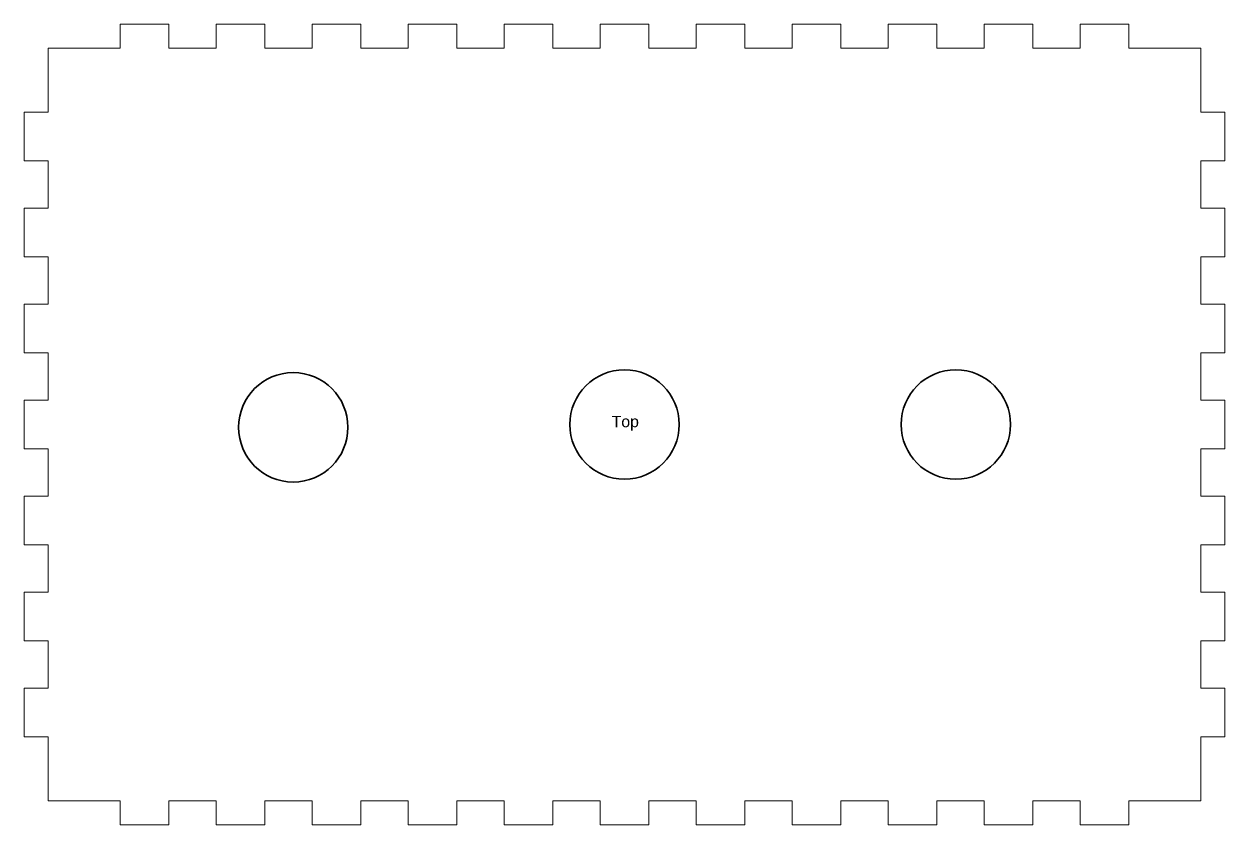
# Model space of a CAD drawing. Header units: centimetres. Extents: x 1 to 61.3, y 1 to 47.
# Drawn here: x 1 to 31.02, y 26.96 to 46.98 of the extents above; entities that cross this region are included whole.
import ezdxf

# ---------------------------------------------------------------- set-up
doc = ezdxf.new("R2010")
doc.units = ezdxf.units.CM
doc.header["$MEASUREMENT"] = 0
doc.layers.add('Layer 1', color=7, linetype='Continuous', lineweight=0)

# ---------------------------------------------------------------- blocks, each defined once
blk = doc.blocks.new('Block_11')
at = {"layer": 'Layer 1', "insert": (15.688, 36.817), "char_height": 0.2, "attachment_point": 7}
blk.add_mtext('\\C1;\\c255;\\FArial|b0|i0|c1;\\H0.283235;\\W1.000000;Top', dxfattribs=at)
blk = doc.blocks.new('Block_10')
at = {"layer": 'Layer 1', "color": 18, "lineweight": 20, "true_color": 0x000000}
blk.add_open_spline([(1.61, 27.56), (1.61, 27.56), (3.4, 27.56), (3.4, 27.56), (3.41, 27.56), (3.4, 27.57), (3.4, 27.56), (3.4, 27.56), (3.4, 26.97), (3.4, 26.97), (3.4, 26.965), (3.405, 26.96), (3.41, 26.96), (3.41, 26.96), (4.61, 26.96), (4.61, 26.96), (4.616, 26.96), (4.62, 26.965), (4.62, 26.97), (4.62, 26.97), (4.62, 27.56), (4.62, 27.56), (4.62, 27.57), (4.61, 27.56), (4.62, 27.56), (4.62, 27.56), (5.8, 27.56), (5.8, 27.56), (5.81, 27.56), (5.8, 27.57), (5.8, 27.56), (5.8, 27.56), (5.8, 26.97), (5.8, 26.97), (5.8, 26.965), (5.805, 26.96), (5.81, 26.96), (5.81, 26.96), (7.01, 26.96), (7.01, 26.96), (7.016, 26.96), (7.02, 26.965), (7.02, 26.97), (7.02, 26.97), (7.02, 27.56), (7.02, 27.56), (7.02, 27.57), (7.01, 27.56), (7.02, 27.56), (7.02, 27.56), (8.2, 27.56), (8.2, 27.56), (8.21, 27.56), (8.2, 27.57), (8.2, 27.56), (8.2, 27.56), (8.2, 26.97), (8.2, 26.97), (8.2, 26.965), (8.205, 26.96), (8.21, 26.96), (8.21, 26.96), (9.41, 26.96), (9.41, 26.96), (9.416, 26.96), (9.42, 26.965), (9.42, 26.97), (9.42, 26.97), (9.42, 27.56), (9.42, 27.56), (9.42, 27.57), (9.41, 27.56), (9.42, 27.56), (9.42, 27.56), (10.6, 27.56), (10.6, 27.56), (10.61, 27.56), (10.6, 27.57), (10.6, 27.56), (10.6, 27.56), (10.6, 26.97), (10.6, 26.97), (10.6, 26.965), (10.605, 26.96), (10.61, 26.96), (10.61, 26.96), (11.81, 26.96), (11.81, 26.96), (11.816, 26.96), (11.82, 26.965), (11.82, 26.97), (11.82, 26.97), (11.82, 27.56), (11.82, 27.56), (11.82, 27.57), (11.81, 27.56), (11.82, 27.56), (11.82, 27.56), (13, 27.56), (13, 27.56), (13.01, 27.56), (13, 27.57), (13, 27.56), (13, 27.56), (13, 26.97), (13, 26.97), (13, 26.965), (13.004, 26.96), (13.01, 26.96), (13.01, 26.96), (14.21, 26.96), (14.21, 26.96), (14.216, 26.96), (14.22, 26.965), (14.22, 26.97), (14.22, 26.97), (14.22, 27.56), (14.22, 27.56), (14.22, 27.57), (14.21, 27.56), (14.22, 27.56), (14.22, 27.56), (15.4, 27.56), (15.4, 27.56), (15.41, 27.56), (15.4, 27.57), (15.4, 27.56), (15.4, 27.56), (15.4, 26.97), (15.4, 26.97), (15.4, 26.965), (15.404, 26.96), (15.41, 26.96), (15.41, 26.96), (16.61, 26.96), (16.61, 26.96), (16.615, 26.96), (16.62, 26.965), (16.62, 26.97), (16.62, 26.97), (16.62, 27.56), (16.62, 27.56), (16.62, 27.57), (16.61, 27.56), (16.62, 27.56), (16.62, 27.56), (17.8, 27.56), (17.8, 27.56), (17.81, 27.56), (17.8, 27.57), (17.8, 27.56), (17.8, 27.56), (17.8, 26.97), (17.8, 26.97), (17.8, 26.965), (17.804, 26.96), (17.81, 26.96), (17.81, 26.96), (19.01, 26.96), (19.01, 26.96), (19.015, 26.96), (19.02, 26.965), (19.02, 26.97), (19.02, 26.97), (19.02, 27.56), (19.02, 27.56), (19.02, 27.57), (19.01, 27.56), (19.02, 27.56), (19.02, 27.56), (20.2, 27.56), (20.2, 27.56), (20.21, 27.56), (20.2, 27.57), (20.2, 27.56), (20.2, 27.56), (20.2, 26.97), (20.2, 26.97), (20.2, 26.965), (20.204, 26.96), (20.21, 26.96), (20.21, 26.96), (21.41, 26.96), (21.41, 26.96), (21.415, 26.96), (21.42, 26.965), (21.42, 26.97), (21.42, 26.97), (21.42, 27.56), (21.42, 27.56), (21.42, 27.57), (21.41, 27.56), (21.42, 27.56), (21.42, 27.56), (22.6, 27.56), (22.6, 27.56), (22.61, 27.56), (22.6, 27.57), (22.6, 27.56), (22.6, 27.56), (22.6, 26.97), (22.6, 26.97), (22.6, 26.965), (22.604, 26.96), (22.61, 26.96), (22.61, 26.96), (23.81, 26.96), (23.81, 26.96), (23.815, 26.96), (23.82, 26.965), (23.82, 26.97), (23.82, 26.97), (23.82, 27.56), (23.82, 27.56), (23.82, 27.57), (23.81, 27.56), (23.82, 27.56), (23.82, 27.56), (25, 27.56), (25, 27.56), (25.009, 27.56), (25, 27.57), (25, 27.56), (25, 27.56), (25, 26.97), (25, 26.97), (25, 26.965), (25.004, 26.96), (25.009, 26.96), (25.009, 26.96), (26.21, 26.96), (26.21, 26.96), (26.215, 26.96), (26.22, 26.965), (26.22, 26.97), (26.22, 26.97), (26.22, 27.56), (26.22, 27.56), (26.22, 27.57), (26.21, 27.56), (26.22, 27.56), (26.22, 27.56), (27.4, 27.56), (27.4, 27.56), (27.409, 27.56), (27.4, 27.57), (27.4, 27.56), (27.4, 27.56), (27.4, 26.97), (27.4, 26.97), (27.4, 26.965), (27.404, 26.96), (27.409, 26.96), (27.409, 26.96), (28.61, 26.96), (28.61, 26.96), (28.615, 26.96), (28.619, 26.965), (28.619, 26.97), (28.619, 26.97), (28.619, 27.56), (28.619, 27.56), (28.619, 27.57), (28.61, 27.56), (28.619, 27.56), (28.619, 27.56), (30.409, 27.56), (30.409, 27.56), (30.415, 27.56), (30.419, 27.565), (30.419, 27.57), (30.419, 27.57), (30.419, 29.16), (30.419, 29.16), (30.419, 29.17), (30.409, 29.16), (30.419, 29.16), (30.419, 29.16), (31.009, 29.16), (31.009, 29.16), (31.015, 29.16), (31.019, 29.164), (31.019, 29.17), (31.019, 29.17), (31.019, 30.37), (31.019, 30.37), (31.019, 30.376), (31.014, 30.38), (31.009, 30.38), (31.009, 30.38), (30.419, 30.38), (30.419, 30.38), (30.409, 30.38), (30.419, 30.37), (30.419, 30.38), (30.419, 30.38), (30.419, 31.56), (30.419, 31.56), (30.419, 31.57), (30.409, 31.56), (30.419, 31.56), (30.419, 31.56), (31.009, 31.56), (31.009, 31.56), (31.015, 31.56), (31.019, 31.564), (31.019, 31.57), (31.019, 31.57), (31.019, 32.77), (31.019, 32.77), (31.019, 32.776), (31.014, 32.78), (31.009, 32.78), (31.009, 32.78), (30.419, 32.78), (30.419, 32.78), (30.409, 32.78), (30.419, 32.77), (30.419, 32.78), (30.419, 32.78), (30.419, 33.96), (30.419, 33.96), (30.419, 33.97), (30.409, 33.96), (30.419, 33.96), (30.419, 33.96), (31.009, 33.96), (31.009, 33.96), (31.015, 33.96), (31.019, 33.964), (31.019, 33.97), (31.019, 33.97), (31.019, 35.17), (31.019, 35.17), (31.019, 35.175), (31.014, 35.18), (31.009, 35.18), (31.009, 35.18), (30.419, 35.18), (30.419, 35.18), (30.409, 35.18), (30.419, 35.17), (30.419, 35.18), (30.419, 35.18), (30.419, 36.36), (30.419, 36.36), (30.419, 36.37), (30.409, 36.36), (30.419, 36.36), (30.419, 36.36), (31.009, 36.36), (31.009, 36.36), (31.015, 36.36), (31.019, 36.364), (31.019, 36.37), (31.019, 36.37), (31.019, 37.57), (31.019, 37.57), (31.019, 37.575), (31.014, 37.58), (31.009, 37.58), (31.009, 37.58), (30.419, 37.58), (30.419, 37.58), (30.409, 37.58), (30.419, 37.57), (30.419, 37.58), (30.419, 37.58), (30.419, 38.76), (30.419, 38.76), (30.419, 38.77), (30.409, 38.76), (30.419, 38.76), (30.419, 38.76), (31.009, 38.76), (31.009, 38.76), (31.015, 38.76), (31.019, 38.764), (31.019, 38.77), (31.019, 38.77), (31.019, 39.97), (31.019, 39.97), (31.019, 39.975), (31.014, 39.98), (31.009, 39.98), (31.009, 39.98), (30.419, 39.98), (30.419, 39.98), (30.409, 39.98), (30.419, 39.97), (30.419, 39.98), (30.419, 39.98), (30.419, 41.16), (30.419, 41.16), (30.419, 41.17), (30.409, 41.16), (30.419, 41.16), (30.419, 41.16), (31.009, 41.16), (31.009, 41.16), (31.015, 41.16), (31.019, 41.164), (31.019, 41.17), (31.019, 41.17), (31.019, 42.37), (31.019, 42.37), (31.019, 42.375), (31.014, 42.38), (31.009, 42.38), (31.009, 42.38), (30.419, 42.38), (30.419, 42.38), (30.409, 42.38), (30.419, 42.37), (30.419, 42.38), (30.419, 42.38), (30.419, 43.56), (30.419, 43.56), (30.419, 43.569), (30.409, 43.56), (30.419, 43.56), (30.419, 43.56), (31.009, 43.56), (31.009, 43.56), (31.015, 43.56), (31.019, 43.564), (31.019, 43.569), (31.019, 43.569), (31.019, 44.77), (31.019, 44.77), (31.019, 44.775), (31.014, 44.779), (31.009, 44.779), (31.009, 44.779), (30.419, 44.779), (30.419, 44.779), (30.409, 44.779), (30.419, 44.77), (30.419, 44.779), (30.419, 44.779), (30.419, 46.369), (30.419, 46.369), (30.419, 46.375), (30.415, 46.379), (30.409, 46.379), (30.409, 46.379), (28.619, 46.379), (28.619, 46.379), (28.61, 46.379), (28.619, 46.369), (28.619, 46.379), (28.619, 46.379), (28.619, 46.969), (28.619, 46.969), (28.619, 46.975), (28.615, 46.979), (28.61, 46.979), (28.61, 46.979), (27.409, 46.979), (27.409, 46.979), (27.404, 46.979), (27.4, 46.974), (27.4, 46.969), (27.4, 46.969), (27.4, 46.379), (27.4, 46.379), (27.4, 46.369), (27.409, 46.379), (27.4, 46.379), (27.4, 46.379), (26.22, 46.379), (26.22, 46.379), (26.21, 46.379), (26.22, 46.369), (26.22, 46.379), (26.22, 46.379), (26.22, 46.969), (26.22, 46.969), (26.22, 46.975), (26.215, 46.979), (26.21, 46.979), (26.21, 46.979), (25.009, 46.979), (25.009, 46.979), (25.004, 46.979), (25, 46.974), (25, 46.969), (25, 46.969), (25, 46.379), (25, 46.379), (25, 46.369), (25.009, 46.379), (25, 46.379), (25, 46.379), (23.82, 46.379), (23.82, 46.379), (23.81, 46.379), (23.82, 46.369), (23.82, 46.379), (23.82, 46.379), (23.82, 46.969), (23.82, 46.969), (23.82, 46.975), (23.815, 46.979), (23.81, 46.979), (23.81, 46.979), (22.61, 46.979), (22.61, 46.979), (22.604, 46.979), (22.6, 46.974), (22.6, 46.969), (22.6, 46.969), (22.6, 46.379), (22.6, 46.379), (22.6, 46.369), (22.61, 46.379), (22.6, 46.379), (22.6, 46.379), (21.42, 46.379), (21.42, 46.379), (21.41, 46.379), (21.42, 46.369), (21.42, 46.379), (21.42, 46.379), (21.42, 46.969), (21.42, 46.969), (21.42, 46.975), (21.415, 46.979), (21.41, 46.979), (21.41, 46.979), (20.21, 46.979), (20.21, 46.979), (20.204, 46.979), (20.2, 46.974), (20.2, 46.969), (20.2, 46.969), (20.2, 46.379), (20.2, 46.379), (20.2, 46.369), (20.21, 46.379), (20.2, 46.379), (20.2, 46.379), (19.02, 46.379), (19.02, 46.379), (19.01, 46.379), (19.02, 46.369), (19.02, 46.379), (19.02, 46.379), (19.02, 46.969), (19.02, 46.969), (19.02, 46.975), (19.015, 46.979), (19.01, 46.979), (19.01, 46.979), (17.81, 46.979), (17.81, 46.979), (17.804, 46.979), (17.8, 46.974), (17.8, 46.969), (17.8, 46.969), (17.8, 46.379), (17.8, 46.379), (17.8, 46.369), (17.81, 46.379), (17.8, 46.379), (17.8, 46.379), (16.62, 46.379), (16.62, 46.379), (16.61, 46.379), (16.62, 46.369), (16.62, 46.379), (16.62, 46.379), (16.62, 46.969), (16.62, 46.969), (16.62, 46.975), (16.615, 46.979), (16.61, 46.979), (16.61, 46.979), (15.41, 46.979), (15.41, 46.979), (15.404, 46.979), (15.4, 46.974), (15.4, 46.969), (15.4, 46.969), (15.4, 46.379), (15.4, 46.379), (15.4, 46.369), (15.41, 46.379), (15.4, 46.379), (15.4, 46.379), (14.22, 46.379), (14.22, 46.379), (14.21, 46.379), (14.22, 46.369), (14.22, 46.379), (14.22, 46.379), (14.22, 46.969), (14.22, 46.969), (14.22, 46.975), (14.215, 46.979), (14.21, 46.979), (14.21, 46.979), (13.01, 46.979), (13.01, 46.979), (13.004, 46.979), (13, 46.974), (13, 46.969), (13, 46.969), (13, 46.379), (13, 46.379), (13, 46.369), (13.01, 46.379), (13, 46.379), (13, 46.379), (11.82, 46.379), (11.82, 46.379), (11.81, 46.379), (11.82, 46.369), (11.82, 46.379), (11.82, 46.379), (11.82, 46.969), (11.82, 46.969), (11.82, 46.975), (11.815, 46.979), (11.81, 46.979), (11.81, 46.979), (10.61, 46.979), (10.61, 46.979), (10.604, 46.979), (10.6, 46.974), (10.6, 46.969), (10.6, 46.969), (10.6, 46.379), (10.6, 46.379), (10.6, 46.369), (10.61, 46.379), (10.6, 46.379), (10.6, 46.379), (9.42, 46.379), (9.42, 46.379), (9.41, 46.379), (9.42, 46.369), (9.42, 46.379), (9.42, 46.379), (9.42, 46.969), (9.42, 46.969), (9.42, 46.975), (9.415, 46.979), (9.41, 46.979), (9.41, 46.979), (8.21, 46.979), (8.21, 46.979), (8.204, 46.979), (8.2, 46.974), (8.2, 46.969), (8.2, 46.969), (8.2, 46.379), (8.2, 46.379), (8.2, 46.369), (8.21, 46.379), (8.2, 46.379), (8.2, 46.379), (7.02, 46.379), (7.02, 46.379), (7.01, 46.379), (7.02, 46.369), (7.02, 46.379), (7.02, 46.379), (7.02, 46.969), (7.02, 46.969), (7.02, 46.975), (7.015, 46.979), (7.01, 46.979), (7.01, 46.979), (5.81, 46.979), (5.81, 46.979), (5.804, 46.979), (5.8, 46.974), (5.8, 46.969), (5.8, 46.969), (5.8, 46.379), (5.8, 46.379), (5.8, 46.369), (5.81, 46.379), (5.8, 46.379), (5.8, 46.379), (4.62, 46.379), (4.62, 46.379), (4.61, 46.379), (4.62, 46.369), (4.62, 46.379), (4.62, 46.379), (4.62, 46.969), (4.62, 46.969), (4.62, 46.975), (4.615, 46.979), (4.61, 46.979), (4.61, 46.979), (3.41, 46.979), (3.41, 46.979), (3.404, 46.979), (3.4, 46.974), (3.4, 46.969), (3.4, 46.969), (3.4, 46.379), (3.4, 46.379), (3.4, 46.369), (3.41, 46.379), (3.4, 46.379), (3.4, 46.379), (1.61, 46.379), (1.61, 46.379), (1.604, 46.379), (1.6, 46.375), (1.6, 46.369), (1.6, 46.369), (1.6, 44.779), (1.6, 44.779), (1.6, 44.77), (1.61, 44.779), (1.6, 44.779), (1.6, 44.779), (1.01, 44.779), (1.01, 44.779), (1.005, 44.779), (1, 44.775), (1, 44.77), (1, 44.77), (1, 43.569), (1, 43.569), (1, 43.564), (1.005, 43.56), (1.01, 43.56), (1.01, 43.56), (1.6, 43.56), (1.6, 43.56), (1.61, 43.56), (1.6, 43.569), (1.6, 43.56), (1.6, 43.56), (1.6, 42.38), (1.6, 42.38), (1.6, 42.37), (1.61, 42.38), (1.6, 42.38), (1.6, 42.38), (1.01, 42.38), (1.01, 42.38), (1.005, 42.38), (1, 42.375), (1, 42.37), (1, 42.37), (1, 41.17), (1, 41.17), (1, 41.164), (1.005, 41.16), (1.01, 41.16), (1.01, 41.16), (1.6, 41.16), (1.6, 41.16), (1.61, 41.16), (1.6, 41.17), (1.6, 41.16), (1.6, 41.16), (1.6, 39.98), (1.6, 39.98), (1.6, 39.97), (1.61, 39.98), (1.6, 39.98), (1.6, 39.98), (1.01, 39.98), (1.01, 39.98), (1.005, 39.98), (1, 39.975), (1, 39.97), (1, 39.97), (1, 38.77), (1, 38.77), (1, 38.764), (1.005, 38.76), (1.01, 38.76), (1.01, 38.76), (1.6, 38.76), (1.6, 38.76), (1.61, 38.76), (1.6, 38.77), (1.6, 38.76), (1.6, 38.76), (1.6, 37.58), (1.6, 37.58), (1.6, 37.57), (1.61, 37.58), (1.6, 37.58), (1.6, 37.58), (1.01, 37.58), (1.01, 37.58), (1.005, 37.58), (1, 37.575), (1, 37.57), (1, 37.57), (1, 36.37), (1, 36.37), (1, 36.364), (1.005, 36.36), (1.01, 36.36), (1.01, 36.36), (1.6, 36.36), (1.6, 36.36), (1.61, 36.36), (1.6, 36.37), (1.6, 36.36), (1.6, 36.36), (1.6, 35.18), (1.6, 35.18), (1.6, 35.17), (1.61, 35.18), (1.6, 35.18), (1.6, 35.18), (1.01, 35.18), (1.01, 35.18), (1.005, 35.18), (1, 35.175), (1, 35.17), (1, 35.17), (1, 33.97), (1, 33.97), (1, 33.964), (1.005, 33.96), (1.01, 33.96), (1.01, 33.96), (1.6, 33.96), (1.6, 33.96), (1.61, 33.96), (1.6, 33.97), (1.6, 33.96), (1.6, 33.96), (1.6, 32.78), (1.6, 32.78), (1.6, 32.77), (1.61, 32.78), (1.6, 32.78), (1.6, 32.78), (1.01, 32.78), (1.01, 32.78), (1.005, 32.78), (1, 32.775), (1, 32.77), (1, 32.77), (1, 31.57), (1, 31.57), (1, 31.564), (1.005, 31.56), (1.01, 31.56), (1.01, 31.56), (1.6, 31.56), (1.6, 31.56), (1.61, 31.56), (1.6, 31.57), (1.6, 31.56), (1.6, 31.56), (1.6, 30.38), (1.6, 30.38), (1.6, 30.37), (1.61, 30.38), (1.6, 30.38), (1.6, 30.38), (1.01, 30.38), (1.01, 30.38), (1.005, 30.38), (1, 30.375), (1, 30.37), (1, 30.37), (1, 29.17), (1, 29.17), (1, 29.164), (1.005, 29.16), (1.01, 29.16), (1.01, 29.16), (1.6, 29.16), (1.6, 29.16), (1.61, 29.16), (1.6, 29.17), (1.6, 29.16), (1.6, 29.16), (1.6, 27.57), (1.6, 27.57), (1.6, 27.564), (1.605, 27.56), (1.61, 27.56)], degree=3, knots=[0, 0, 0, 0, 1, 1, 1, 2, 2, 2, 3, 3, 3, 4, 4, 4, 5, 5, 5, 6, 6, 6, 7, 7, 7, 8, 8, 8, 9, 9, 9, 10, 10, 10, 11, 11, 11, 12, 12, 12, 13, 13, 13, 14, 14, 14, 15, 15, 15, 16, 16, 16, 17, 17, 17, 18, 18, 18, 19, 19, 19, 20, 20, 20, 21, 21, 21, 22, 22, 22, 23, 23, 23, 24, 24, 24, 25, 25, 25, 26, 26, 26, 27, 27, 27, 28, 28, 28, 29, 29, 29, 30, 30, 30, 31, 31, 31, 32, 32, 32, 33, 33, 33, 34, 34, 34, 35, 35, 35, 36, 36, 36, 37, 37, 37, 38, 38, 38, 39, 39, 39, 40, 40, 40, 41, 41, 41, 42, 42, 42, 43, 43, 43, 44, 44, 44, 45, 45, 45, 46, 46, 46, 47, 47, 47, 48, 48, 48, 49, 49, 49, 50, 50, 50, 51, 51, 51, 52, 52, 52, 53, 53, 53, 54, 54, 54, 55, 55, 55, 56, 56, 56, 57, 57, 57, 58, 58, 58, 59, 59, 59, 60, 60, 60, 61, 61, 61, 62, 62, 62, 63, 63, 63, 64, 64, 64, 65, 65, 65, 66, 66, 66, 67, 67, 67, 68, 68, 68, 69, 69, 69, 70, 70, 70, 71, 71, 71, 72, 72, 72, 73, 73, 73, 74, 74, 74, 75, 75, 75, 76, 76, 76, 77, 77, 77, 78, 78, 78, 79, 79, 79, 80, 80, 80, 81, 81, 81, 82, 82, 82, 83, 83, 83, 84, 84, 84, 85, 85, 85, 86, 86, 86, 87, 87, 87, 88, 88, 88, 89, 89, 89, 90, 90, 90, 91, 91, 91, 92, 92, 92, 93, 93, 93, 94, 94, 94, 95, 95, 95, 96, 96, 96, 97, 97, 97, 98, 98, 98, 99, 99, 99, 100, 100, 100, 101, 101, 101, 102, 102, 102, 103, 103, 103, 104, 104, 104, 105, 105, 105, 106, 106, 106, 107, 107, 107, 108, 108, 108, 109, 109, 109, 110, 110, 110, 111, 111, 111, 112, 112, 112, 113, 113, 113, 114, 114, 114, 115, 115, 115, 116, 116, 116, 117, 117, 117, 118, 118, 118, 119, 119, 119, 120, 120, 120, 121, 121, 121, 122, 122, 122, 123, 123, 123, 124, 124, 124, 125, 125, 125, 126, 126, 126, 127, 127, 127, 128, 128, 128, 129, 129, 129, 130, 130, 130, 131, 131, 131, 132, 132, 132, 133, 133, 133, 134, 134, 134, 135, 135, 135, 136, 136, 136, 137, 137, 137, 138, 138, 138, 139, 139, 139, 140, 140, 140, 141, 141, 141, 142, 142, 142, 143, 143, 143, 144, 144, 144, 145, 145, 145, 146, 146, 146, 147, 147, 147, 148, 148, 148, 149, 149, 149, 150, 150, 150, 151, 151, 151, 152, 152, 152, 153, 153, 153, 154, 154, 154, 155, 155, 155, 156, 156, 156, 157, 157, 157, 158, 158, 158, 159, 159, 159, 160, 160, 160, 161, 161, 161, 162, 162, 162, 163, 163, 163, 164, 164, 164, 165, 165, 165, 166, 166, 166, 167, 167, 167, 168, 168, 168, 169, 169, 169, 170, 170, 170, 171, 171, 171, 172, 172, 172, 173, 173, 173, 174, 174, 174, 175, 175, 175, 176, 176, 176, 177, 177, 177, 178, 178, 178, 179, 179, 179, 180, 180, 180, 181, 181, 181, 182, 182, 182, 183, 183, 183, 184, 184, 184, 185, 185, 185, 186, 186, 186, 187, 187, 187, 188, 188, 188, 189, 189, 189, 190, 190, 190, 191, 191, 191, 192, 192, 192, 193, 193, 193, 194, 194, 194, 195, 195, 195, 196, 196, 196, 197, 197, 197, 198, 198, 198, 199, 199, 199, 200, 200, 200, 201, 201, 201, 202, 202, 202, 203, 203, 203, 204, 204, 204, 205, 205, 205, 206, 206, 206, 207, 207, 207, 208, 208, 208, 209, 209, 209, 210, 210, 210, 211, 211, 211, 212, 212, 212, 213, 213, 213, 214, 214, 214, 215, 215, 215, 216, 216, 216, 217, 217, 217, 218, 218, 218, 219, 219, 219, 220, 220, 220, 221, 221, 221, 222, 222, 222, 223, 223, 223, 224, 224, 224, 225, 225, 225, 226, 226, 226, 227, 227, 227, 228, 228, 228, 229, 229, 229, 230, 230, 230, 231, 231, 231, 232, 232, 232, 233, 233, 233, 234, 234, 234, 235, 235, 235, 236, 236, 236, 237, 237, 237, 238, 238, 238, 239, 239, 239, 240, 240, 240, 241, 241, 241, 242, 242, 242, 243, 243, 243, 244, 244, 244, 245, 245, 245, 246, 246, 246, 247, 247, 247, 248, 248, 248, 249, 249, 249, 250, 250, 250, 251, 251, 251, 252, 252, 252, 253, 253, 253, 254, 254, 254, 255, 255, 255, 256, 256, 256, 257, 257, 257, 258, 258, 258, 259, 259, 259, 260, 260, 260, 261, 261, 261, 262, 262, 262, 263, 263, 263, 264, 264, 264, 265, 265, 265, 266, 266, 266, 267, 267, 267, 268, 268, 268, 269, 269, 269, 270, 270, 270, 271, 271, 271, 272, 272, 272, 273, 273, 273, 274, 274, 274, 275, 275, 275, 276, 276, 276, 277, 277, 277, 278, 278, 278, 279, 279, 279, 280, 280, 280, 281, 281, 281, 282, 282, 282, 283, 283, 283, 284, 284, 284, 285, 285, 285, 286, 286, 286, 287, 287, 287, 288, 288, 288, 289, 289, 289, 290, 290, 290, 291, 291, 291, 292, 292, 292, 293, 293, 293, 294, 294, 294, 295, 295, 295, 296, 296, 296, 296], dxfattribs=at)
at = {"layer": 'Layer 1'}
blk.add_blockref('Block_11', (0, 0), dxfattribs=at)

msp = doc.modelspace()

# ---------------------------------------------------------------- linework, layer by layer
at = {"layer": 'Layer 1', "color": 18, "lineweight": 35, "true_color": 0x000000}
for centre in [(7.73, 36.899), (16.01, 36.97), (24.29, 36.97)]:
    msp.add_circle(centre, 1.367, dxfattribs=at)

# ---------------------------------------------------------------- block references
at = {"layer": 'Layer 1'}
msp.add_blockref('Block_10', (0, 0), dxfattribs=at)

doc.saveas('drawing.dxf')
